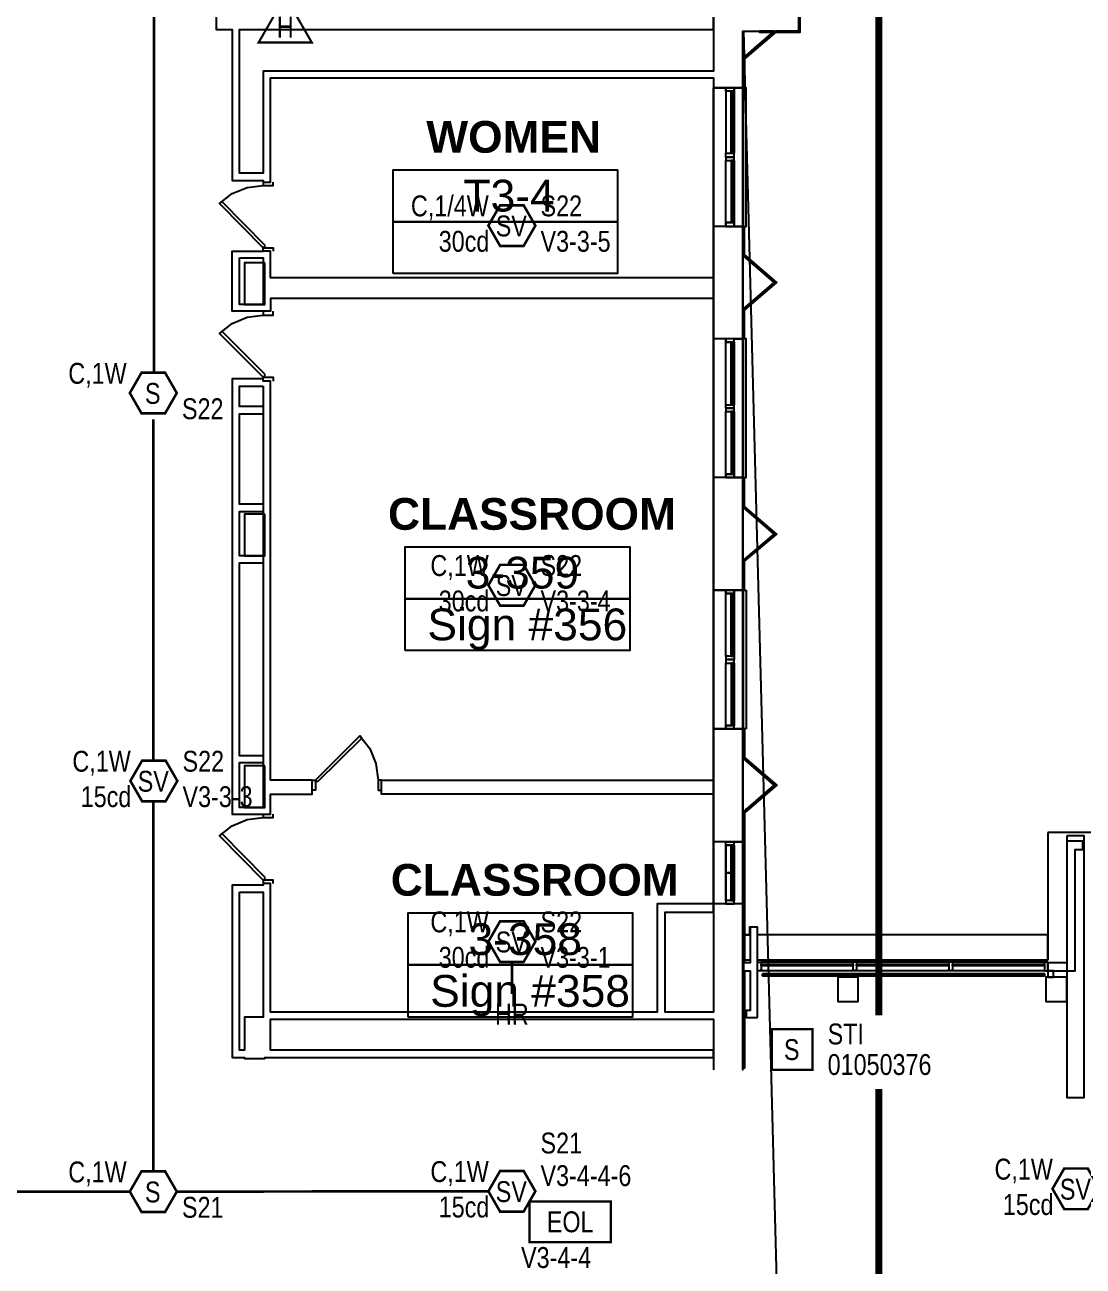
# Model space of a CAD drawing. Header units: inches. Extents: x 10004 to 17737, y 28227 to 35905.
# Drawn here: x 14237 to 14845, y 29350 to 30063 of the extents above; entities that cross this region are included whole.
import ezdxf
from ezdxf.enums import TextEntityAlignment as Align

# ---------------------------------------------------------------- set-up
doc = ezdxf.new("R2010")
doc.units = ezdxf.units.IN
doc.header["$LTSCALE"] = 0.25
doc.header["$MEASUREMENT"] = 0
for name, color, linetype in [('BACKGROUND', 8, 'Continuous'), ('CL-TEXT', 3, 'Continuous'), ('CONDUIT', 6, 'Continuous'), ('DOOR HOLDER', 1, 'Continuous'), ('EOL', 1, 'Continuous'), ('PULL STATION', 1, 'Continuous'), ('SPEAKER', 1, 'Continuous'), ('SPEAKER STROBE', 1, 'Continuous')]:
    doc.layers.add(name, color=color, linetype=linetype)
doc.styles.add('Arial', font='arial.ttf', dxfattribs={"width": 0.8})
doc.styles.add('ESSCOE_TEXT', font='arial.ttf', dxfattribs={"width": 0.8, "height": 12})
doc.styles.add('PDF Arial', font='arial.ttf')
doc.styles.add('PDF Arial Bold', font='arialbd.ttf')

# ---------------------------------------------------------------- blocks, each defined once
blk = doc.blocks.new('GC-S7')
at = {"layer": 'SPEAKER', "const_width": 1.46}
blk.add_lwpolyline([(13.83, 0.21), (7.08, 11.9), (-6.42, 11.9), (-13.17, 0.21), (-6.42, -11.49), (7.08, -11.49)], close=True, dxfattribs=at)
at = {"layer": 'SPEAKER', "style": 'Arial', "width": 0.8}
blk.add_text('S', height=12, dxfattribs=at).set_placement((0, 0), align=Align.MIDDLE)
for tag, p in [('C', (-14.98, 11.52)), ('1/2W', (-14.65, -8.82))]:
    blk.add_attdef(tag, text='', height=12, dxfattribs=at).set_placement(p, align=Align.MIDDLE_RIGHT)
blk.add_attdef('Speaker_Circuit', text='', height=12, dxfattribs=at).set_placement((16.8, -8.82), align=Align.MIDDLE_LEFT)
blk = doc.blocks.new('SIGA-278')
at = {"layer": 'PULL STATION', "const_width": 1.3}
blk.add_lwpolyline([(-11.5, -11.68), (-11.5, 11.7), (11.89, 11.7), (11.89, -11.68)], close=True, dxfattribs=at)
at = {"layer": 'PULL STATION', "style": 'Arial', "width": 0.8}
blk.add_text('S', height=12, dxfattribs=at).set_placement((0, 0), align=Align.MIDDLE)
for tag, p in [('ADDRESS', (20.64, 8.96)), ('ZONE', (20.64, -8.58))]:
    blk.add_attdef(tag, text='', height=12, dxfattribs=at).set_placement(p, align=Align.MIDDLE_LEFT)
blk.add_attdef('SUBSCRIPT', text='', height=12, dxfattribs=at).set_placement((-16.56, -9.02), align=Align.MIDDLE_RIGHT)
blk = doc.blocks.new('150X-AQN5')
at = {"layer": 'DOOR HOLDER', "const_width": 1.25}
blk.add_lwpolyline([(15.26, -8.81), (0, 17.63), (-15.26, -8.81)], close=True, dxfattribs=at)
at = {"layer": 'DOOR HOLDER', "style": 'Arial', "width": 0.8}
blk.add_text('H', height=12, dxfattribs=at).set_placement((0, 0), align=Align.MIDDLE)
blk.add_attdef('SUBSCRIPT', text='', height=12, dxfattribs=at).set_placement((11.35, 10.49), align=Align.MIDDLE_LEFT)
blk = doc.blocks.new('GC-S7VM')
at = {"layer": 'SPEAKER STROBE', "const_width": 1.46}
blk.add_lwpolyline([(13.83, 0.21), (7.08, 11.9), (-6.42, 11.9), (-13.17, 0.21), (-6.42, -11.49), (7.08, -11.49)], close=True, dxfattribs=at)
at = {"layer": 'SPEAKER STROBE', "style": 'Arial', "width": 0.8}
blk.add_text('SV', height=12, dxfattribs=at).set_placement((0, 0), align=Align.MIDDLE)
for tag, p in [('C', (-12.95, 11.52)), ('CANDELA', (-12.62, -8.82)), ('1/2W', (-12.62, -29.16))]:
    blk.add_attdef(tag, text='', height=12, dxfattribs=at).set_placement(p, align=Align.MIDDLE_RIGHT)
for tag, p in [('Speaker_Circuit', (16.8, 11.52)), ('Visual_Circuit', (16.8, -8.82))]:
    blk.add_attdef(tag, text='', height=12, dxfattribs=at).set_placement(p, align=Align.MIDDLE_LEFT)
blk = doc.blocks.new('EOLR')
at = {"layer": 'EOL', "const_width": 1.25}
blk.add_lwpolyline([(-23.38, 11.69), (23.38, 11.69), (23.38, -11.69), (-23.38, -11.69)], close=True, dxfattribs=at)
at = {"layer": 'EOL', "style": 'Arial', "width": 0.8}
blk.add_text('EOL', height=12, dxfattribs=at).set_placement((0, 0), align=Align.MIDDLE)
for tag, p in [('CIRCUIT#', (28.56, 10.91)), ('EOL_VALUE', (28.88, -9.43))]:
    blk.add_attdef(tag, text='', height=12, dxfattribs=at).set_placement(p, align=Align.MIDDLE_LEFT)

msp = doc.modelspace()

# ---------------------------------------------------------------- linework, layer by layer
at = {"lineweight": 0, "const_width": 4}
for points in [[(14728.05, 31516.73), (14728.05, 29494.23)], [(14728.05, 29452), (14728.05, 28772.56)]]:
    msp.add_lwpolyline(points, dxfattribs=at)
at = {"layer": 'BACKGROUND'}
for points in [[(14682.13, 30219.09), (14682.13, 30059.8), (14668.75, 30059.8), (14669.07, 30059.48), (14650.91, 30043.87), (14650.91, 30027.31)], [(14668.75, 30059.16), (14682.77, 30059.16), (14682.77, 30219.73), (14680.54, 30219.73)], [(14374.38, 29973.15), (14378.52, 29973.15), (14378.52, 30033.04), (14633.07, 30033.04), (14633.07, 30027.31), (14649.96, 30027.31), (14649.96, 30059.8), (14682.13, 30059.8), (14682.13, 30072.86), (14682.13, 30113.32), (14682.13, 30113.64), (14669.39, 30113.64), (14669.39, 30113.32), (14669.39, 30072.86), (14649.96, 30072.86), (14633.07, 30072.86), (14633.07, 30036.86), (14378.52, 30036.86), (14374.38, 30036.86), (14374.38, 29978.24), (14360.68, 29978.24), (14360.68, 30060.76), (14633.07, 30060.76), (14633.07, 30072.86)], [(14347.3, 30072.86), (14347.3, 30060.76), (14356.54, 30060.76), (14356.54, 29974.1), (14360.68, 29974.1), (14374.38, 29974.1), (14374.38, 29973.15), (14374.38, 29971.23), (14380.12, 29971.23), (14380.12, 29973.15)], [(14649.96, 30059.8), (14650.28, 30059.8)], [(14650.28, 30027.31), (14650.28, 30044.19), (14668.44, 30059.8)], [(14667.8, 30059.8), (14659.51, 30059.8), (14659.51, 30059.16), (14667.16, 30059.16)], [(14666.21, 30057.89), (14666.21, 30058.53)], [(14658.24, 30050.88), (14658.24, 30051.52)], [(14660.15, 30053.11), (14660.79, 30053.11), (14660.79, 30053.75)], [(14663.66, 30055.66), (14663.66, 30056.3)], [(14665.25, 30056.93), (14664.29, 30056.93)], [(14652.19, 30045.78), (14651.23, 30045.78)], [(14652.51, 30046.1), (14652.51, 30046.74)], [(14655.37, 30048.33), (14655.37, 30048.97)], [(14656.33, 30049.29), (14655.69, 30049.29)], [(14650.28, 29933.64), (14650.28, 30041.96)], [(14644.86, 29949.89), (14644.86, 29985.57), (14644.86, 29987.48), (14641.04, 29987.48), (14644.86, 29987.48), (14640.08, 29987.48), (14640.08, 29989.71), (14644.86, 29989.71), (14644.86, 30025.39), (14644.86, 30027.31), (14640.08, 30027.31), (14633.07, 30027.31)], [(14644.86, 29947.66), (14644.86, 29949.89), (14644.22, 29949.89), (14644.86, 29949.89), (14644.22, 29949.89), (14644.86, 29949.89), (14644.86, 29958.49), (14644.86, 29949.89), (14644.86, 29958.49), (14644.86, 29949.89), (14644.86, 29947.66), (14649.96, 29947.66), (14651.87, 29947.66), (14651.87, 30027.31), (14649.96, 30027.31), (14644.86, 30027.31), (14644.86, 30025.39), (14644.86, 30016.79), (14644.86, 30025.39), (14644.86, 30016.79), (14644.86, 30025.39), (14644.22, 30025.39), (14644.86, 30025.39), (14644.22, 30025.39), (14644.86, 30025.39), (14640.08, 30025.39), (14640.08, 29989.71)], [(14644.86, 30025.39), (14640.08, 30025.39), (14640.08, 30027.31), (14640.08, 30025.39)], [(14644.86, 30027.31), (14640.08, 30027.31)], [(14644.22, 30025.39), (14643.27, 30025.39)], [(14643.27, 30025.39), (14643.27, 29989.71)], [(14644.22, 30016.79), (14644.22, 30025.39)], [(14644.22, 30016.79), (14644.22, 30025.39)], [(14644.22, 29989.71), (14644.22, 30025.39)], [(14649.96, 30027.31), (14649.96, 29947.66)], [(14644.22, 30007.87), (14644.86, 30007.87), (14644.22, 30007.87), (14644.22, 30016.15), (14644.22, 30016.79), (14644.86, 30016.79), (14644.86, 30016.15), (14644.86, 30007.87), (14644.86, 30007.23), (14644.86, 29998.95), (14644.86, 29998.31), (14644.86, 29989.71), (14644.86, 29998.31), (14644.86, 29989.71), (14644.86, 29998.31), (14644.22, 29998.31), (14644.86, 29998.31)], [(14644.22, 30016.79), (14644.86, 30016.79)], [(14644.86, 30016.15), (14644.22, 30016.15), (14644.86, 30016.15), (14644.86, 30007.87)], [(14644.22, 30007.23), (14644.22, 30007.87), (14644.22, 30016.15)], [(14644.86, 30007.23), (14644.22, 30007.23), (14644.22, 29998.95), (14644.22, 30007.23), (14644.86, 30007.23), (14644.86, 29998.95), (14644.22, 29998.95), (14644.86, 29998.95)], [(14644.22, 29998.31), (14644.22, 29998.95)], [(14640.08, 29987.48), (14640.08, 29985.57)], [(14640.08, 29987.48), (14644.86, 29987.48)], [(14643.27, 29989.71), (14644.22, 29989.71)], [(14644.22, 29989.71), (14644.86, 29989.71)], [(14644.22, 29989.71), (14644.86, 29989.71)], [(14644.86, 29987.48), (14644.86, 29989.71)], [(14640.08, 29985.57), (14644.86, 29985.57)], [(14640.08, 29949.89), (14640.08, 29985.57)], [(14644.22, 29985.57), (14643.27, 29985.57)], [(14643.27, 29985.57), (14643.27, 29949.89)], [(14644.22, 29958.49), (14644.22, 29959.13), (14644.22, 29967.41), (14644.22, 29968.05), (14644.22, 29976.33), (14644.22, 29976.97), (14644.22, 29985.57), (14644.22, 29976.97), (14644.22, 29985.57), (14644.22, 29976.97)], [(14644.86, 29985.57), (14644.22, 29985.57)], [(14644.86, 29985.57), (14644.22, 29985.57)], [(14644.22, 29949.89), (14644.22, 29985.57)], [(14644.86, 29976.97), (14644.22, 29976.97), (14644.86, 29976.97), (14644.86, 29976.33), (14644.86, 29968.05), (14644.86, 29967.41), (14644.86, 29959.13), (14644.86, 29958.49), (14644.22, 29958.49), (14644.86, 29958.49)], [(14644.86, 29976.33), (14644.22, 29976.33)], [(14349.21, 29960.72), (14356.54, 29966.46), (14365.14, 29969.96), (14374.38, 29971.23)], [(14644.86, 29968.05), (14644.22, 29968.05)], [(14644.86, 29967.41), (14644.22, 29967.41)], [(14644.86, 29959.13), (14644.22, 29959.13)], [(14644.22, 29949.89), (14644.22, 29958.49)], [(14644.22, 29949.89), (14644.22, 29958.49)], [(14640.08, 29845.08), (14640.08, 29881.08), (14644.86, 29881.08), (14644.22, 29881.08), (14644.86, 29881.08), (14644.22, 29881.08), (14644.86, 29881.08), (14644.86, 29872.47), (14644.86, 29881.08), (14644.86, 29872.47), (14644.86, 29881.08), (14644.86, 29882.99), (14649.96, 29882.99), (14649.96, 29947.66), (14633.07, 29947.66), (14633.07, 29918.03), (14378.52, 29918.03), (14378.52, 29922.49), (14378.52, 29933.32), (14374.38, 29933.32)], [(14640.08, 29947.66), (14644.86, 29947.66), (14640.08, 29947.66), (14633.07, 29947.66)], [(14644.54, 29947.66), (14640.4, 29947.66)], [(14643.27, 29949.89), (14644.22, 29949.89)], [(14650.28, 29882.99), (14650.28, 29899.87), (14668.44, 29915.48), (14650.28, 29931.09), (14650.28, 29947.66)], [(14650.91, 29882.99), (14650.91, 29899.55), (14669.39, 29915.48), (14650.91, 29931.41), (14650.91, 29947.66)], [(14374.38, 29898.92), (14356.54, 29898.92), (14356.54, 29902.74), (14356.54, 29929.5), (14356.54, 29933.32), (14374.38, 29933.32), (14374.38, 29935.23), (14380.12, 29935.23), (14380.12, 29933.32)], [(14651.87, 29929.82), (14650.91, 29929.82)], [(14652.51, 29928.54), (14652.51, 29929.18)], [(14656.01, 29926), (14655.37, 29926), (14655.37, 29926.63)], [(14658.24, 29923.77), (14658.24, 29924.4)], [(14660.47, 29922.49), (14659.83, 29922.49)], [(14660.79, 29921.54), (14660.79, 29922.17)], [(14663.66, 29918.99), (14663.66, 29919.62)], [(14664.93, 29918.67), (14663.97, 29918.67)], [(14666.21, 29916.76), (14666.21, 29917.39)], [(14668.12, 29914.85), (14667.16, 29914.85)], [(14660.79, 29908.79), (14660.79, 29909.43)], [(14663.02, 29911.02), (14663.66, 29911.02), (14663.66, 29911.66)], [(14666.21, 29913.57), (14666.21, 29914.21)], [(14644.86, 29803.34), (14644.86, 29805.25), (14644.22, 29805.25), (14644.86, 29805.25), (14644.22, 29805.25), (14644.86, 29805.25), (14644.86, 29813.85), (14644.86, 29805.25), (14644.86, 29813.85), (14644.86, 29805.25), (14644.86, 29803.34), (14649.96, 29803.34), (14651.87, 29803.34), (14651.87, 29882.99), (14649.96, 29882.99), (14633.07, 29882.99), (14633.07, 29906.24), (14378.52, 29906.24), (14378.52, 29898.92), (14374.38, 29898.92), (14374.38, 29896.69), (14380.12, 29896.69), (14380.12, 29898.92)], [(14652.51, 29901.78), (14652.51, 29902.42)], [(14655.05, 29903.69), (14654.1, 29903.69)], [(14655.37, 29904.01), (14655.37, 29904.65)], [(14658.24, 29906.24), (14658.24, 29906.88)], [(14659.2, 29907.52), (14658.56, 29907.52)], [(14349.21, 29886.17), (14356.54, 29891.91), (14365.14, 29895.41), (14374.38, 29896.69)], [(14650.59, 29899.87), (14650.28, 29899.87)], [(14650.28, 29788.05), (14650.28, 29896.37)], [(14644.86, 29805.25), (14644.86, 29841.25), (14644.86, 29843.16), (14641.04, 29843.16), (14644.86, 29843.16), (14640.08, 29843.16), (14640.08, 29845.08), (14644.86, 29845.08), (14644.86, 29881.08), (14644.86, 29882.99), (14640.08, 29882.99), (14633.07, 29882.99)], [(14644.86, 29881.08), (14640.08, 29881.08), (14640.08, 29882.99), (14640.08, 29881.08)], [(14644.86, 29882.99), (14640.08, 29882.99)], [(14644.22, 29881.08), (14643.27, 29881.08)], [(14643.27, 29881.08), (14643.27, 29845.08)], [(14644.22, 29872.47), (14644.22, 29881.08)], [(14644.22, 29872.47), (14644.22, 29881.08)], [(14644.22, 29845.08), (14644.22, 29881.08)], [(14649.96, 29882.99), (14649.96, 29803.34)], [(14644.22, 29863.55), (14644.86, 29863.55), (14644.22, 29863.55), (14644.22, 29871.84), (14644.22, 29872.47), (14644.86, 29872.47), (14644.86, 29871.84), (14644.86, 29863.55), (14644.86, 29862.6), (14644.86, 29854.63), (14644.86, 29853.68), (14644.86, 29845.08), (14644.86, 29853.68), (14644.86, 29845.08), (14644.86, 29853.68), (14644.22, 29853.68), (14644.86, 29853.68)], [(14644.22, 29872.47), (14644.86, 29872.47)], [(14644.86, 29871.84), (14644.22, 29871.84), (14644.86, 29871.84), (14644.86, 29863.55)], [(14644.22, 29862.6), (14644.22, 29863.55), (14644.22, 29871.84)], [(14374.38, 29609.96), (14378.52, 29609.96), (14378.52, 29621.43), (14402.42, 29621.43), (14402.42, 29629.39), (14378.52, 29629.39), (14378.52, 29858.77), (14374.38, 29858.77), (14374.38, 29860.05), (14356.54, 29860.05), (14356.54, 29855.91), (14356.54, 29788.05), (14356.54, 29783.91), (14356.54, 29758.42), (14356.54, 29754.28), (14356.54, 29609.96), (14360.68, 29609.96), (14374.38, 29609.96), (14374.38, 29608.05), (14380.12, 29608.05), (14380.12, 29609.96)], [(14374.38, 29858.77), (14374.38, 29861), (14380.12, 29861), (14380.12, 29858.77)], [(14644.86, 29862.6), (14644.22, 29862.6), (14644.22, 29854.63), (14644.22, 29862.6), (14644.86, 29862.6), (14644.86, 29854.63), (14644.22, 29854.63), (14644.86, 29854.63)], [(14374.38, 29844.12), (14360.68, 29844.12), (14360.68, 29855.91), (14374.38, 29855.91)], [(14644.22, 29853.68), (14644.22, 29854.63)], [(14643.27, 29845.08), (14644.22, 29845.08)], [(14644.22, 29845.08), (14644.86, 29845.08)], [(14644.22, 29845.08), (14644.86, 29845.08)], [(14644.86, 29843.16), (14644.86, 29845.08)], [(14374.38, 29788.05), (14360.68, 29788.05), (14360.68, 29839.98), (14374.38, 29839.98)], [(14640.08, 29843.16), (14640.08, 29841.25)], [(14640.08, 29843.16), (14644.86, 29843.16)], [(14640.08, 29841.25), (14644.86, 29841.25)], [(14640.08, 29805.25), (14640.08, 29841.25)], [(14644.22, 29841.25), (14643.27, 29841.25)], [(14643.27, 29841.25), (14643.27, 29805.25)], [(14644.22, 29813.85), (14644.22, 29814.81), (14644.22, 29822.77), (14644.22, 29823.73), (14644.22, 29832.01), (14644.22, 29832.65), (14644.22, 29841.25), (14644.22, 29832.65), (14644.22, 29841.25), (14644.22, 29832.65)], [(14644.86, 29841.25), (14644.22, 29841.25)], [(14644.86, 29841.25), (14644.22, 29841.25)], [(14644.22, 29805.25), (14644.22, 29841.25)], [(14644.86, 29832.65), (14644.22, 29832.65), (14644.86, 29832.65), (14644.86, 29832.01), (14644.86, 29823.73), (14644.86, 29822.77), (14644.86, 29814.81), (14644.86, 29813.85), (14644.22, 29813.85), (14644.86, 29813.85)], [(14644.86, 29832.01), (14644.22, 29832.01)], [(14644.86, 29823.73), (14644.22, 29823.73)], [(14644.86, 29822.77), (14644.22, 29822.77)], [(14644.86, 29814.81), (14644.22, 29814.81)], [(14644.22, 29805.25), (14644.22, 29813.85)], [(14644.22, 29805.25), (14644.22, 29813.85)], [(14640.08, 29803.34), (14644.86, 29803.34), (14640.08, 29803.34), (14633.07, 29803.34)], [(14644.54, 29803.34), (14640.4, 29803.34)], [(14643.27, 29805.25), (14644.22, 29805.25)], [(14650.28, 29738.67), (14650.28, 29755.23), (14668.44, 29770.85), (14650.28, 29786.77), (14650.28, 29803.34)], [(14650.91, 29738.67), (14650.91, 29755.23), (14669.39, 29770.85), (14650.91, 29786.77), (14650.91, 29803.34)], [(14374.38, 29758.42), (14360.68, 29758.42), (14360.68, 29783.91), (14374.38, 29783.91)], [(14652.51, 29783.91), (14652.51, 29784.86)], [(14653.14, 29784.23), (14652.51, 29784.23)], [(14655.37, 29781.68), (14655.37, 29782.31)], [(14657.6, 29780.4), (14656.97, 29780.4)], [(14658.24, 29779.45), (14658.24, 29780.08)], [(14660.79, 29776.9), (14660.79, 29777.54)], [(14662.06, 29776.58), (14661.11, 29776.58)], [(14663.66, 29774.67), (14663.66, 29775.31)], [(14666.21, 29772.12), (14666.21, 29773.08), (14665.57, 29773.08)], [(14660.79, 29764.15), (14660.79, 29765.11)], [(14662.38, 29765.43), (14661.43, 29765.43)], [(14663.66, 29766.7), (14663.66, 29767.34)], [(14666.52, 29769.25), (14665.89, 29769.25)], [(14666.21, 29768.93), (14666.21, 29769.57)], [(14653.46, 29758.1), (14652.82, 29758.1)], [(14655.37, 29759.69), (14655.37, 29760.33)], [(14657.92, 29761.61), (14656.97, 29761.61)], [(14658.24, 29761.92), (14658.24, 29762.56)], [(14374.38, 29643.41), (14360.68, 29643.41), (14360.68, 29754.28), (14374.38, 29754.28)], [(14650.28, 29642.14), (14650.28, 29754.28)], [(14652.51, 29757.15), (14652.51, 29757.78)], [(14640.08, 29738.67), (14644.86, 29738.67), (14640.08, 29738.67), (14633.07, 29738.67)], [(14644.86, 29738.67), (14644.86, 29736.76), (14640.08, 29736.76), (14640.08, 29738.67), (14640.08, 29736.76), (14644.86, 29736.76)], [(14640.08, 29700.76), (14640.08, 29736.76)], [(14644.22, 29736.76), (14643.27, 29736.76)], [(14643.27, 29736.76), (14643.27, 29700.76)], [(14644.22, 29728.15), (14644.22, 29736.76)], [(14644.22, 29728.15), (14644.22, 29736.76)], [(14644.22, 29736.76), (14644.86, 29736.76)], [(14644.22, 29736.76), (14644.86, 29736.76)], [(14644.22, 29736.76), (14644.86, 29736.76)], [(14644.22, 29736.76), (14644.86, 29736.76)], [(14644.22, 29700.76), (14644.22, 29736.76)], [(14649.96, 29738.67), (14644.86, 29738.67)], [(14644.86, 29736.76), (14644.86, 29738.67)], [(14644.86, 29736.76), (14644.86, 29728.15)], [(14644.86, 29736.76), (14644.86, 29728.15)], [(14644.86, 29736.76), (14644.86, 29700.76)], [(14649.96, 29738.67), (14651.87, 29738.67)], [(14649.96, 29738.67), (14649.96, 29659.02)], [(14651.87, 29738.67), (14651.87, 29659.02)], [(14644.22, 29718.92), (14644.86, 29718.92), (14644.22, 29718.92), (14644.22, 29727.2), (14644.22, 29728.15), (14644.86, 29728.15), (14644.86, 29727.2), (14644.86, 29718.92), (14644.86, 29718.28), (14644.86, 29710), (14644.86, 29709.36), (14644.86, 29700.76), (14644.86, 29709.36), (14644.86, 29700.76), (14644.86, 29709.36), (14644.22, 29709.36), (14644.86, 29709.36)], [(14644.22, 29728.15), (14644.86, 29728.15)], [(14644.86, 29727.2), (14644.22, 29727.2), (14644.86, 29727.2), (14644.86, 29718.92)], [(14644.22, 29718.28), (14644.22, 29718.92), (14644.22, 29727.2)], [(14644.86, 29718.28), (14644.22, 29718.28), (14644.22, 29710), (14644.22, 29718.28), (14644.86, 29718.28), (14644.86, 29710), (14644.22, 29710), (14644.86, 29710)], [(14644.22, 29709.36), (14644.22, 29710)], [(14644.86, 29700.76), (14644.86, 29698.85), (14640.08, 29698.85), (14640.08, 29696.61), (14644.86, 29696.61)], [(14640.08, 29700.76), (14640.08, 29698.85)], [(14644.86, 29700.76), (14640.08, 29700.76)], [(14644.86, 29698.85), (14640.08, 29698.85)], [(14640.08, 29660.93), (14640.08, 29696.61)], [(14643.27, 29700.76), (14644.22, 29700.76)], [(14644.22, 29696.61), (14643.27, 29696.61)], [(14643.27, 29696.61), (14643.27, 29660.93)], [(14644.22, 29700.76), (14644.86, 29700.76)], [(14644.22, 29700.76), (14644.86, 29700.76)], [(14644.22, 29700.76), (14644.86, 29700.76)], [(14644.22, 29700.76), (14644.86, 29700.76)], [(14644.22, 29669.54), (14644.22, 29670.17), (14644.22, 29678.46), (14644.22, 29679.09), (14644.22, 29687.38), (14644.22, 29688.33), (14644.22, 29696.61), (14644.22, 29688.33), (14644.22, 29696.61), (14644.22, 29688.33)], [(14644.86, 29696.61), (14644.22, 29696.61)], [(14644.86, 29696.61), (14644.22, 29696.61)], [(14644.22, 29660.93), (14644.22, 29696.61)], [(14644.86, 29696.61), (14644.86, 29698.85)], [(14644.86, 29696.61), (14644.86, 29660.93)], [(14644.86, 29688.33), (14644.22, 29688.33), (14644.86, 29688.33), (14644.86, 29687.38), (14644.86, 29679.09), (14644.86, 29678.46), (14644.86, 29670.17), (14644.86, 29669.54), (14644.22, 29669.54), (14644.86, 29669.54)], [(14644.86, 29687.38), (14644.22, 29687.38)], [(14644.86, 29679.09), (14644.22, 29679.09)], [(14644.86, 29678.46), (14644.22, 29678.46)], [(14644.86, 29670.17), (14644.22, 29670.17)], [(14644.22, 29660.93), (14644.22, 29669.54)], [(14644.22, 29660.93), (14644.22, 29669.54)], [(14644.86, 29669.54), (14644.86, 29660.93)], [(14644.86, 29669.54), (14644.86, 29660.93)], [(14644.86, 29669.54), (14644.86, 29660.93)], [(14644.86, 29669.54), (14644.86, 29660.93)], [(14644.86, 29592.12), (14644.86, 29560.26), (14640.08, 29560.26), (14640.08, 29592.12), (14640.08, 29594.03), (14644.86, 29594.03), (14649.96, 29594.03), (14633.07, 29594.03), (14633.07, 29621.43), (14442.24, 29621.43), (14442.24, 29629.39), (14633.07, 29629.39), (14633.07, 29659.02), (14649.96, 29659.02), (14649.96, 29594.03)], [(14640.08, 29659.02), (14644.86, 29659.02), (14640.08, 29659.02), (14633.07, 29659.02)], [(14644.54, 29659.02), (14640.4, 29659.02)], [(14643.27, 29660.93), (14644.22, 29660.93)], [(14644.86, 29660.93), (14644.22, 29660.93)], [(14644.86, 29660.93), (14644.22, 29660.93)], [(14644.86, 29660.93), (14644.22, 29660.93)], [(14644.86, 29660.93), (14644.22, 29660.93)], [(14644.86, 29659.02), (14644.86, 29660.93)], [(14644.86, 29659.02), (14644.86, 29660.93)], [(14649.96, 29659.02), (14644.86, 29659.02)], [(14651.87, 29659.02), (14649.96, 29659.02)], [(14650.91, 29519.8), (14650.91, 29464.05), (14650.28, 29464.05), (14650.28, 29610.92), (14668.44, 29626.53), (14650.28, 29642.14), (14650.28, 29659.02)], [(14650.91, 29659.02), (14650.91, 29642.46), (14669.39, 29626.53), (14650.91, 29610.6), (14650.91, 29524.58)], [(14429.82, 29654.88), (14435.55, 29647.55), (14439.05, 29638.95), (14440.33, 29629.39)], [(14374.38, 29613.78), (14360.68, 29613.78), (14360.68, 29639.59), (14374.38, 29639.59)], [(14652.51, 29639.59), (14652.51, 29640.23)], [(14654.74, 29638.63), (14654.1, 29638.63)], [(14655.37, 29637.36), (14655.37, 29638)], [(14659.2, 29634.81), (14658.24, 29634.81), (14658.24, 29635.45)], [(14660.79, 29632.58), (14660.79, 29633.22)], [(14663.34, 29630.99), (14662.7, 29630.99)], [(14663.66, 29630.35), (14663.66, 29630.99)], [(14402.42, 29629.39), (14404.33, 29629.39), (14404.33, 29623.66), (14402.42, 29623.66)], [(14442.24, 29629.39), (14440.33, 29629.39), (14440.33, 29623.66), (14442.24, 29623.66)], [(14663.66, 29622.38), (14663.66, 29623.02)], [(14665.25, 29623.66), (14664.29, 29623.66)], [(14666.21, 29627.8), (14666.21, 29628.44)], [(14666.21, 29624.61), (14666.21, 29625.25)], [(14667.8, 29627.16), (14666.84, 29627.16)], [(14655.37, 29615.06), (14655.37, 29615.69)], [(14656.33, 29616.01), (14655.69, 29616.01)], [(14658.24, 29617.61), (14658.24, 29618.24)], [(14660.15, 29619.84), (14660.79, 29619.84), (14660.79, 29620.47)], [(14650.28, 29466.6), (14650.28, 29608.69)], [(14652.19, 29612.51), (14651.23, 29612.51)], [(14652.51, 29612.83), (14652.51, 29613.46)], [(14349.21, 29597.54), (14356.54, 29603.27), (14365.14, 29606.77), (14374.38, 29608.05)], [(14640.08, 29592.12), (14644.86, 29592.12), (14644.86, 29594.03), (14640.08, 29594.03), (14633.07, 29594.03)], [(14825.18, 29599.45), (14825.18, 29526.17), (14825.18, 29540.51), (14658.24, 29540.51)], [(15197.3, 29540.51), (15197.3, 29526.18), (15197.3, 29599.45), (14825.18, 29599.45)], [(14644.22, 29592.12), (14643.27, 29592.12)], [(14643.27, 29592.12), (14643.27, 29560.26)], [(14644.22, 29583.84), (14644.22, 29584.47), (14644.22, 29592.12), (14644.22, 29584.47), (14644.22, 29592.12), (14644.22, 29584.47)], [(14644.22, 29592.12), (14644.86, 29592.12)], [(14644.22, 29592.12), (14644.86, 29592.12)], [(14644.22, 29560.26), (14644.22, 29592.12)], [(14644.86, 29584.47), (14644.86, 29583.84), (14644.86, 29576.51), (14644.86, 29575.87), (14644.86, 29568.54), (14644.86, 29567.91), (14644.22, 29567.91), (14644.86, 29567.91)], [(14644.22, 29584.47), (14644.86, 29584.47)], [(14644.22, 29584.47), (14644.86, 29584.47)], [(14644.86, 29583.84), (14644.22, 29583.84), (14644.22, 29576.51), (14644.22, 29583.84), (14644.86, 29583.84), (14644.86, 29576.51), (14644.22, 29576.51), (14644.86, 29576.51)], [(14644.22, 29576.51), (14644.22, 29575.87), (14644.86, 29575.87), (14644.86, 29568.54), (14644.22, 29568.54), (14644.86, 29568.54)], [(14644.22, 29567.91), (14644.22, 29568.54), (14644.22, 29575.87), (14644.22, 29568.54)], [(14644.22, 29575.87), (14644.86, 29575.87)], [(14380.12, 29570.14), (14380.12, 29572.05), (14374.38, 29572.05), (14374.38, 29570.14), (14374.38, 29569.18), (14356.54, 29569.18), (14356.54, 29565.04), (14356.54, 29474.24), (14356.54, 29470.1), (14363.55, 29470.1), (14363.55, 29469.46), (14375.34, 29469.46), (14375.34, 29470.1), (14633.07, 29470.1), (14633.07, 29474.24), (14378.52, 29474.24), (14378.52, 29492.08), (14633.07, 29492.08), (14633.07, 29463.09)], [(14650.28, 29463.09), (14649.96, 29463.09), (14649.96, 29558.35), (14633.07, 29558.35), (14605.36, 29558.35), (14600.58, 29558.35), (14600.58, 29496.23), (14378.52, 29496.23), (14378.52, 29570.14), (14374.38, 29570.14)], [(14644.22, 29560.26), (14644.22, 29567.91)], [(14644.22, 29560.26), (14644.22, 29567.91)], [(14649.96, 29558.35), (14644.86, 29558.35), (14640.08, 29558.35), (14633.07, 29558.35), (14633.07, 29496.23), (14605.36, 29496.23), (14605.36, 29553.57), (14633.07, 29553.57), (14633.07, 29558.35)], [(14644.54, 29558.35), (14640.4, 29558.35)], [(14643.27, 29560.26), (14644.22, 29560.26)], [(14654.1, 29540.51), (14654.1, 29544.97), (14653.78, 29544.97), (14653.78, 29540.51), (14654.1, 29540.51), (14650.91, 29540.51)], [(14650.28, 29540.51), (14650.28, 29540.51)], [(14650.91, 29526.17), (14654.1, 29526.17)], [(14658.24, 29526.17), (14825.18, 29526.17)], [(14715.27, 29524.9), (14713.36, 29524.9), (14660.47, 29524.9), (14660.47, 29519.8), (14658.24, 29519.8), (14658.24, 29524.9), (14660.47, 29524.9)], [(14713.36, 29523.62), (14660.47, 29523.62), (14713.36, 29523.62), (14713.36, 29522.67), (14660.47, 29522.67), (14660.47, 29523.62)], [(14768.15, 29524.9), (14715.27, 29524.9), (14715.27, 29519.8), (14713.36, 29519.8), (14713.36, 29524.9)], [(14823.27, 29524.9), (14770.38, 29524.9), (14770.38, 29519.8), (14768.15, 29519.8), (14715.27, 29519.8), (14715.27, 29520.76)], [(14768.15, 29523.62), (14715.27, 29523.62), (14768.15, 29523.62), (14768.15, 29522.67), (14715.27, 29522.67), (14715.27, 29523.62)], [(14770.38, 29524.9), (14768.15, 29524.9), (14768.15, 29519.8), (14768.15, 29520.76)], [(14823.27, 29523.62), (14770.38, 29523.62), (14823.27, 29523.62), (14823.27, 29522.67), (14770.38, 29522.67), (14770.38, 29523.62)], [(14713.36, 29520.76), (14713.36, 29519.8), (14660.47, 29519.8), (14660.47, 29520.76)], [(14661.11, 29518.21), (14661.11, 29518.21)], [(14661.11, 29518.21), (14661.11, 29518.21)], [(14661.11, 29518.21), (14661.11, 29518.21)], [(14661.11, 29518.21), (14661.11, 29517.89)], [(14661.11, 29517.89), (14661.11, 29518.21)], [(14661.11, 29517.89), (14661.11, 29517.89)], [(14661.11, 29517.89), (14661.11, 29517.89)], [(14661.11, 29517.89), (14661.11, 29517.89)], [(14661.11, 29517.89), (14661.11, 29517.57)], [(14661.11, 29517.57), (14661.11, 29517.89)], [(14661.11, 29517.89), (14661.11, 29517.89)], [(14661.11, 29517.57), (14661.11, 29517.25)], [(14661.11, 29517.25), (14661.11, 29517.57)], [(14661.11, 29517.25), (14661.11, 29517.25)], [(14661.11, 29517.25), (14661.11, 29517.25)], [(14661.11, 29517.25), (14661.11, 29517.25)], [(14661.11, 29517.25), (14661.11, 29516.93)], [(14661.11, 29516.93), (14661.11, 29517.25)], [(14661.11, 29517.25), (14661.11, 29517.25)], [(14661.11, 29516.93), (14661.11, 29516.93)], [(14661.11, 29516.93), (14661.11, 29516.93)], [(14661.11, 29516.93), (14661.11, 29516.93)], [(14823.27, 29520.76), (14823.27, 29519.8), (14770.38, 29519.8), (14770.38, 29520.76)], [(14823.27, 29518.21), (14823.27, 29518.21)], [(14823.27, 29518.21), (14823.27, 29518.21)], [(14823.27, 29518.21), (14823.27, 29518.21)], [(14823.27, 29518.21), (14823.27, 29517.89)], [(14823.27, 29517.89), (14823.27, 29518.21)], [(14823.27, 29517.89), (14823.27, 29517.89)], [(14823.27, 29517.89), (14823.27, 29517.89)], [(14823.27, 29517.89), (14823.27, 29517.89)], [(14823.27, 29517.89), (14823.27, 29517.57)], [(14823.27, 29517.57), (14823.27, 29517.89)], [(14823.27, 29517.89), (14823.27, 29517.89)], [(14823.27, 29517.57), (14823.27, 29517.25)], [(14823.27, 29517.25), (14823.27, 29517.57)], [(14823.27, 29517.25), (14823.27, 29517.25)], [(14823.27, 29517.25), (14823.27, 29517.25)], [(14823.27, 29517.25), (14823.27, 29517.25)], [(14823.27, 29517.25), (14823.27, 29516.93)], [(14823.27, 29516.93), (14823.27, 29517.25)], [(14823.27, 29517.25), (14823.27, 29517.25)], [(14823.27, 29516.93), (14823.27, 29516.93)], [(14823.27, 29516.93), (14823.27, 29516.93)], [(14823.27, 29516.93), (14823.27, 29516.93)], [(14650.28, 29464.05), (14650.28, 29464.05)]]:
    msp.add_lwpolyline(points, dxfattribs=at)
at = {"layer": 'BACKGROUND', "ltscale": 1.025}
for points in [[(14649.96, 29463.09), (14649.96, 30059.8)], [(14650.28, 30059.8), (14674.49, 29146.42)]]:
    msp.add_lwpolyline(points, dxfattribs=at)
at = {"layer": 'BACKGROUND'}
for points in [[(14650.28, 30044.51), (14667.8, 30059.8), (14656.65, 30050.24)], [(14644.22, 29989.71), (14643.27, 29989.71), (14643.27, 30025.39), (14644.22, 30025.39)], [(14644.22, 30025.39), (14644.22, 30016.79)], [(14644.22, 30016.15), (14644.22, 30007.87)], [(14644.86, 30007.87), (14644.86, 30016.15)], [(14644.22, 30007.23), (14644.22, 29998.95)], [(14644.86, 29998.95), (14644.86, 30007.23)], [(14644.22, 29998.31), (14644.22, 29989.71)], [(14644.22, 29998.31), (14644.22, 29989.71)], [(14644.86, 29989.71), (14644.22, 29989.71)], [(14448.93, 29950.21), (14448.93, 29980.15), (14577.96, 29980.15), (14577.96, 29950.21)], [(14644.22, 29985.57), (14643.27, 29985.57), (14643.27, 29949.89), (14644.22, 29949.89)], [(14644.22, 29985.57), (14644.86, 29985.57)], [(14644.86, 29976.97), (14644.86, 29985.57)], [(14644.86, 29976.97), (14644.86, 29985.57)], [(14644.22, 29976.33), (14644.86, 29976.33), (14644.86, 29968.05), (14644.22, 29968.05)], [(14644.22, 29976.33), (14644.22, 29968.05)], [(14644.86, 29968.05), (14644.86, 29976.33)], [(14644.22, 29967.41), (14644.86, 29967.41), (14644.86, 29959.13), (14644.22, 29959.13)], [(14644.22, 29967.41), (14644.22, 29959.13)], [(14644.86, 29959.13), (14644.86, 29967.41)], [(14375.66, 29936.51), (14350.49, 29962), (14349.21, 29960.72), (14374.38, 29935.23)], [(14644.22, 29958.49), (14644.22, 29949.89)], [(14448.93, 29920.58), (14448.93, 29950.21), (14577.96, 29950.21), (14577.96, 29920.58)], [(14640.08, 29949.89), (14644.86, 29949.89), (14640.08, 29949.89), (14640.08, 29947.66)], [(14360.68, 29929.5), (14374.38, 29929.5), (14374.38, 29922.49), (14374.38, 29902.74), (14360.68, 29902.74)], [(14667.8, 29915.48), (14650.28, 29930.77), (14667.8, 29915.48), (14650.28, 29900.19)], [(14375.34, 29926.63), (14363.55, 29926.63), (14363.55, 29902.74), (14375.34, 29902.74)], [(14375.66, 29862.28), (14350.49, 29887.45), (14349.21, 29886.17), (14374.38, 29861)], [(14644.22, 29845.08), (14643.27, 29845.08), (14643.27, 29881.08), (14644.22, 29881.08)], [(14644.22, 29881.08), (14644.22, 29872.47)], [(14644.22, 29871.84), (14644.22, 29863.55)], [(14644.86, 29863.55), (14644.86, 29871.84)], [(14644.22, 29862.6), (14644.22, 29854.63)], [(14644.86, 29854.63), (14644.86, 29862.6)], [(14644.22, 29853.68), (14644.22, 29845.08)], [(14644.22, 29853.68), (14644.22, 29845.08)], [(14644.86, 29845.08), (14644.22, 29845.08)], [(14644.22, 29841.25), (14643.27, 29841.25), (14643.27, 29805.25), (14644.22, 29805.25)], [(14644.22, 29841.25), (14644.86, 29841.25)], [(14644.86, 29832.65), (14644.86, 29841.25)], [(14644.86, 29832.65), (14644.86, 29841.25)], [(14644.22, 29832.01), (14644.86, 29832.01), (14644.86, 29823.73), (14644.22, 29823.73)], [(14644.22, 29832.01), (14644.22, 29823.73)], [(14644.86, 29823.73), (14644.86, 29832.01)], [(14644.22, 29822.77), (14644.86, 29822.77), (14644.86, 29814.81), (14644.22, 29814.81)], [(14644.22, 29822.77), (14644.22, 29814.81)], [(14644.86, 29814.81), (14644.86, 29822.77)], [(14644.22, 29813.85), (14644.22, 29805.25)], [(14649.96, 29738.67), (14649.96, 29803.34), (14633.07, 29803.34), (14633.07, 29738.67)], [(14640.08, 29805.25), (14644.86, 29805.25), (14640.08, 29805.25), (14640.08, 29803.34)], [(14375.34, 29782.31), (14363.55, 29782.31), (14363.55, 29758.42), (14375.34, 29758.42)], [(14667.8, 29770.85), (14650.28, 29786.14), (14667.8, 29770.85), (14650.28, 29755.87)], [(14455.94, 29733.57), (14455.94, 29763.52), (14584.97, 29763.52), (14584.97, 29733.57)], [(14644.22, 29700.76), (14643.27, 29700.76), (14643.27, 29736.76), (14644.22, 29736.76)], [(14644.22, 29736.76), (14644.22, 29728.15)], [(14644.86, 29728.15), (14644.86, 29736.76)], [(14455.94, 29703.94), (14455.94, 29733.57), (14584.97, 29733.57), (14584.97, 29703.94)], [(14644.22, 29727.2), (14644.22, 29718.92)], [(14644.86, 29718.92), (14644.86, 29727.2)], [(14644.22, 29718.28), (14644.22, 29710)], [(14644.86, 29710), (14644.86, 29718.28)], [(14644.22, 29709.36), (14644.22, 29700.76)], [(14644.22, 29709.36), (14644.22, 29700.76)], [(14644.86, 29698.85), (14641.04, 29698.85)], [(14644.22, 29696.61), (14643.27, 29696.61), (14643.27, 29660.93), (14644.22, 29660.93)], [(14644.22, 29696.61), (14644.86, 29696.61)], [(14644.86, 29688.33), (14644.86, 29696.61)], [(14644.86, 29688.33), (14644.86, 29696.61)], [(14644.22, 29687.38), (14644.86, 29687.38), (14644.86, 29679.09), (14644.22, 29679.09)], [(14644.22, 29687.38), (14644.22, 29679.09)], [(14644.86, 29679.09), (14644.86, 29687.38)], [(14644.22, 29678.46), (14644.86, 29678.46), (14644.86, 29670.17), (14644.22, 29670.17)], [(14644.22, 29678.46), (14644.22, 29670.17)], [(14644.86, 29670.17), (14644.86, 29678.46)], [(14644.22, 29669.54), (14644.22, 29660.93)], [(14640.08, 29660.93), (14644.86, 29660.93), (14640.08, 29660.93), (14640.08, 29659.02)], [(14405.6, 29628.44), (14431.09, 29653.61), (14429.82, 29654.88), (14404.33, 29629.39)], [(14375.34, 29637.68), (14363.55, 29637.68), (14363.55, 29613.78), (14375.34, 29613.78)], [(14667.8, 29626.53), (14650.28, 29641.82), (14667.8, 29626.53), (14650.28, 29611.23)], [(14375.66, 29573.32), (14350.49, 29598.81), (14349.21, 29597.54), (14374.38, 29572.05)], [(14825.18, 29524.58), (14825.18, 29519.8), (14840.79, 29519.8), (14840.79, 29524.58), (14840.79, 29589.57), (14845.25, 29589.57), (14845.25, 29594.35), (14836.01, 29594.35), (14836.01, 29589.57), (14836.01, 29524.58)], [(14836.01, 29597.54), (14836.01, 29447.16), (14845.89, 29447.16), (14845.89, 29597.54)], [(14644.86, 29560.26), (14644.22, 29560.26), (14644.86, 29560.26), (14644.22, 29560.26), (14644.86, 29560.26), (14644.86, 29567.91), (14644.86, 29560.26), (14644.86, 29567.91), (14644.86, 29560.26), (14644.86, 29592.12), (14640.08, 29592.12), (14640.08, 29560.26), (14640.08, 29558.35), (14644.86, 29558.35)], [(14644.22, 29560.26), (14643.27, 29560.26), (14643.27, 29592.12), (14644.22, 29592.12)], [(14644.86, 29592.12), (14644.22, 29592.12)], [(14644.86, 29584.47), (14644.86, 29592.12)], [(14644.86, 29584.47), (14644.86, 29592.12)], [(14644.22, 29583.84), (14644.22, 29576.51)], [(14644.86, 29576.51), (14644.86, 29583.84)], [(14644.86, 29576.19), (14641.04, 29576.19)], [(14644.22, 29575.87), (14644.22, 29568.54)], [(14644.86, 29568.54), (14644.86, 29575.87)], [(14644.22, 29567.91), (14644.22, 29560.26)], [(14360.68, 29565.04), (14374.38, 29565.04), (14374.38, 29493.36), (14363.55, 29493.36), (14363.55, 29474.24), (14360.68, 29474.24)], [(14457.53, 29523.31), (14457.53, 29553.25), (14586.56, 29553.25), (14586.56, 29523.31)], [(14658.24, 29493.04), (14658.24, 29497.18), (14658.24, 29544.97), (14654.1, 29544.97), (14654.1, 29524.58), (14650.28, 29524.58), (14650.28, 29519.8), (14654.1, 29519.8), (14654.1, 29497.18), (14651.87, 29497.18), (14651.87, 29493.04)], [(14650.28, 29540.51), (14653.78, 29540.51)], [(14457.53, 29493.36), (14457.53, 29523.31), (14586.56, 29523.31), (14586.56, 29493.36)], [(14823.27, 29519.8), (14825.18, 29519.8), (14825.18, 29524.9), (14823.27, 29524.9)], [(14661.11, 29518.21), (14823.27, 29518.21)], [(14661.11, 29518.21), (14661.11, 29517.89), (14661.11, 29517.57), (14661.11, 29517.25), (14661.11, 29516.93), (14661.11, 29517.25), (14661.11, 29517.57), (14661.11, 29517.89)], [(14823.27, 29516.93), (14661.11, 29516.93)], [(14716.22, 29516.3), (14704.44, 29516.3), (14704.44, 29502.28), (14716.22, 29502.28)], [(14823.27, 29518.21), (14823.27, 29517.89), (14823.27, 29517.57), (14823.27, 29517.25), (14823.27, 29516.93), (14823.27, 29517.25), (14823.27, 29517.57), (14823.27, 29517.89)], [(14836.01, 29516.3), (14823.9, 29516.3), (14823.9, 29502.28), (14836.01, 29502.28)], [(14828.36, 29516.3), (14828.36, 29519.8), (14825.18, 29519.8), (14825.18, 29516.3)]]:
    msp.add_lwpolyline(points, close=True, dxfattribs=at)
at = {"layer": 'BACKGROUND', "ltscale": 0.416667}
for points in [[(14633.07, 29558.35), (14633.07, 30027.31), (14633.07, 29526.17)], [(14649.96, 30027.31), (14649.96, 29558.35)]]:
    msp.add_lwpolyline(points, dxfattribs=at)
at = {"layer": 'BACKGROUND', "ltscale": 0.58}
msp.add_lwpolyline([(14374.38, 29855.91), (14374.38, 29613.78)], dxfattribs=at)
at = {"layer": 'CONDUIT', "lineweight": 0, "const_width": 1.5}
for points in [[(14311.52, 30118.45), (14311.52, 29863.59)], [(14311.19, 29836.86), (14311.19, 29640.69)], [(14311.19, 29617.31), (14311.19, 29404.71)], [(14517.19, 29525), (14517.19, 29506.54)], [(14297.69, 29393.02), (14064.34, 29393.02)], [(14324.69, 29393.02), (14503.69, 29393.23)]]:
    msp.add_lwpolyline(points, dxfattribs=at)

# ---------------------------------------------------------------- block references
at = {"layer": 'DOOR HOLDER'}
msp.add_blockref('150X-AQN5', (14386.98, 30062.16), dxfattribs=at)
at = {"layer": 'EOL'}
ref = msp.add_blockref('EOLR', (14550.7, 29375.69), dxfattribs=at)
ref.add_attrib('EOL_VALUE', 'V3-4-4', dxfattribs={"height": 12, "style": 'Arial', "width": 0.8}).set_placement((14522.48, 29355.15), align=Align.MIDDLE_LEFT)
at = {"layer": 'PULL STATION'}
msp.add_blockref('SIGA-278', (14677.97, 29474.64), dxfattribs=at).add_auto_attribs({'ADDRESS': 'STI', 'ZONE': '01050376'})
at = {"layer": 'SPEAKER'}
for p, values in [((14310.87, 29851.69), {'C': 'C,1W', 'Speaker_Circuit': 'S22'}), ((14310.87, 29392.82), {'C': 'C,1W', 'Speaker_Circuit': 'S21'})]:
    msp.add_blockref('GC-S7', p, dxfattribs=at).add_auto_attribs(values)
at = {"layer": 'SPEAKER STROBE'}
for p, values in [((14516.87, 29947.9), {'C': 'C,1/4W', 'Speaker_Circuit': 'S22', 'Visual_Circuit': 'V3-3-5', 'CANDELA': '30cd'}), ((14516.87, 29741.25), {'C': 'C,1W', 'Speaker_Circuit': 'S22', 'Visual_Circuit': 'V3-3-4', 'CANDELA': '30cd'}), ((14311.19, 29628.8), {'C': 'C,1W', 'Speaker_Circuit': 'S22', 'Visual_Circuit': 'V3-3-3', 'CANDELA': '15cd'}), ((14516.87, 29536.48), {'C': 'C,1W', 'Speaker_Circuit': 'S22', 'Visual_Circuit': 'V3-3-1', 'CANDELA': '30cd'}), ((14840.96, 29394.42), {'C': 'C,1W', 'Speaker_Circuit': 'S21', 'Visual_Circuit': 'V3-3-4-1', 'CANDELA': '15cd'})]:
    msp.add_blockref('GC-S7VM', p, dxfattribs=at).add_auto_attribs(values)
ref = msp.add_blockref('GC-S7VM', (14516.87, 29393.02), dxfattribs=at)
ref.add_attrib('C', 'C,1W', dxfattribs={"height": 12, "style": 'Arial', "width": 0.8}).set_placement((14503.92, 29404.54), align=Align.MIDDLE_RIGHT)
ref.add_attrib('Speaker_Circuit', 'S21', dxfattribs={"height": 12, "style": 'Arial', "width": 0.8}).set_placement((14533.66, 29420.95), align=Align.MIDDLE_LEFT)
ref.add_attrib('Visual_Circuit', 'V3-4-4-6', dxfattribs={"height": 12, "style": 'Arial', "width": 0.8}).set_placement((14533.66, 29402.21), align=Align.MIDDLE_LEFT)
ref.add_attrib('CANDELA', '15cd', dxfattribs={"height": 12, "style": 'Arial', "width": 0.8}).set_placement((14504.24, 29384.2), align=Align.MIDDLE_RIGHT)

# ---------------------------------------------------------------- texts
at = {"layer": 'BACKGROUND', "attachment_point": 7}
for s, insert, char_height, style in [('WOMEN', (14468.04, 29989.72), 18.216, 'PDF Arial Bold'), ('T3-4', (14489.39, 29955.94), 18.245, 'PDF Arial'), ('CLASSROOM', (14446.06, 29773.07), 18.216, 'PDF Arial Bold'), ('3-359', (14490.66, 29739.3), 18.245, 'PDF Arial'), ('Sign #356', (14468.68, 29704.31), 18.245, 'PDF Arial'), ('CLASSROOM', (14447.65, 29562.8), 18.216, 'PDF Arial Bold'), ('3-358', (14492.26, 29528.72), 18.245, 'PDF Arial'), ('Sign #358', (14470.27, 29493.73), 18.245, 'PDF Arial')]:
    msp.add_mtext(s, dxfattribs=dict(at, insert=insert, char_height=char_height, style=style))
at = {"layer": 'CL-TEXT', "style": 'ESSCOE_TEXT', "width": 0.8}
msp.add_text('HR', height=12, dxfattribs=at).set_placement((14517.19, 29495.04), align=Align.MIDDLE_CENTER)

doc.saveas('drawing.dxf')
